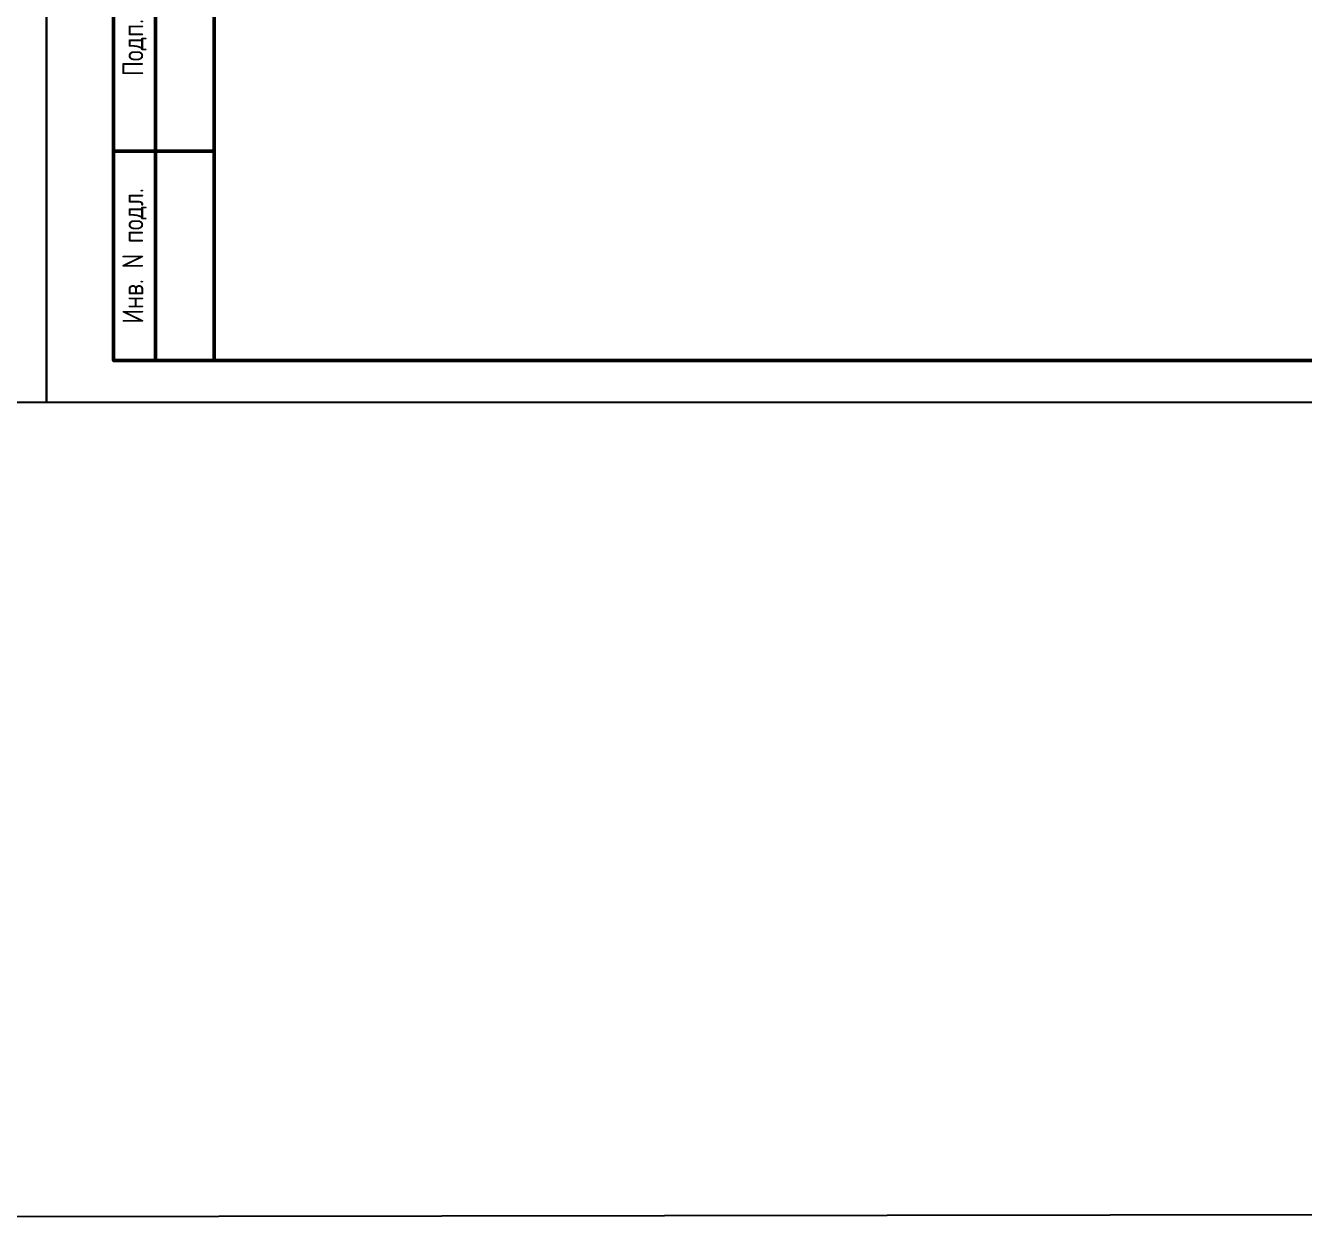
# Model space of a CAD drawing. Header units: millimetres. Extents: x -1245 to 5086, y -99 to 618.
# Drawn here: x -2.5 to 150, y -99 to 45 of the extents above; entities that cross this region are included whole.
import ezdxf

# ---------------------------------------------------------------- set-up
doc = ezdxf.new("R2010")
doc.units = ezdxf.units.MM
doc.styles.add('Gost_type_A', font='GOST_A.TTF')

# ---------------------------------------------------------------- blocks, each defined once
blk = doc.blocks.new('Формат_А3')
blk.add_lwpolyline([(-420, 297), (0, 297), (0, 0), (-420, 0)], close=True)
at = {"lineweight": 50}
blk.add_lwpolyline([(-400, 292), (-5, 292), (-5, 5), (-400, 5)], close=True, dxfattribs=at)
blk = doc.blocks.new('Штамп левый нижний')
at = {"lineweight": 50}
for points in [[(-12, 60), (-7, 60), (-7, 25), (-12, 25)], [(-7, 60), (0, 60), (0, 25), (-7, 25)], [(-12, 25), (-7, 25), (-7, 0), (-12, 0)], [(-7, 25), (0, 25), (0, 0), (-7, 0)]]:
    blk.add_lwpolyline(points, close=True, dxfattribs=at)
at = {"char_height": 2.5, "attachment_point": 5, "rotation": 90, "style": 'Gost_type_A'}
for s, insert, width in [('Подп. и дата', (-9.5, 42.5), 35), ('Инв. N подл.', (-9.5, 12.5), 25)]:
    blk.add_mtext(s, dxfattribs=dict(at, insert=insert, width=width))
blk = doc.blocks.new('Формат_А4')
blk.add_lwpolyline([(0, 297), (0, 0), (-210, 0), (-210, 297)], close=True)

msp = doc.modelspace()

# ---------------------------------------------------------------- linework, layer by layer
at = {"color": 3}
msp.add_lwpolyline([(-1245, 609), (5086, 618), (5086, -90), (-1245, -99)], close=True, dxfattribs=at)

# ---------------------------------------------------------------- block references
for name, p in [('Формат_А4', (0, 0)), ('Формат_А3', (420, 0)), ('Штамп левый нижний', (20, 5))]:
    msp.add_blockref(name, p)

doc.saveas('drawing.dxf')
